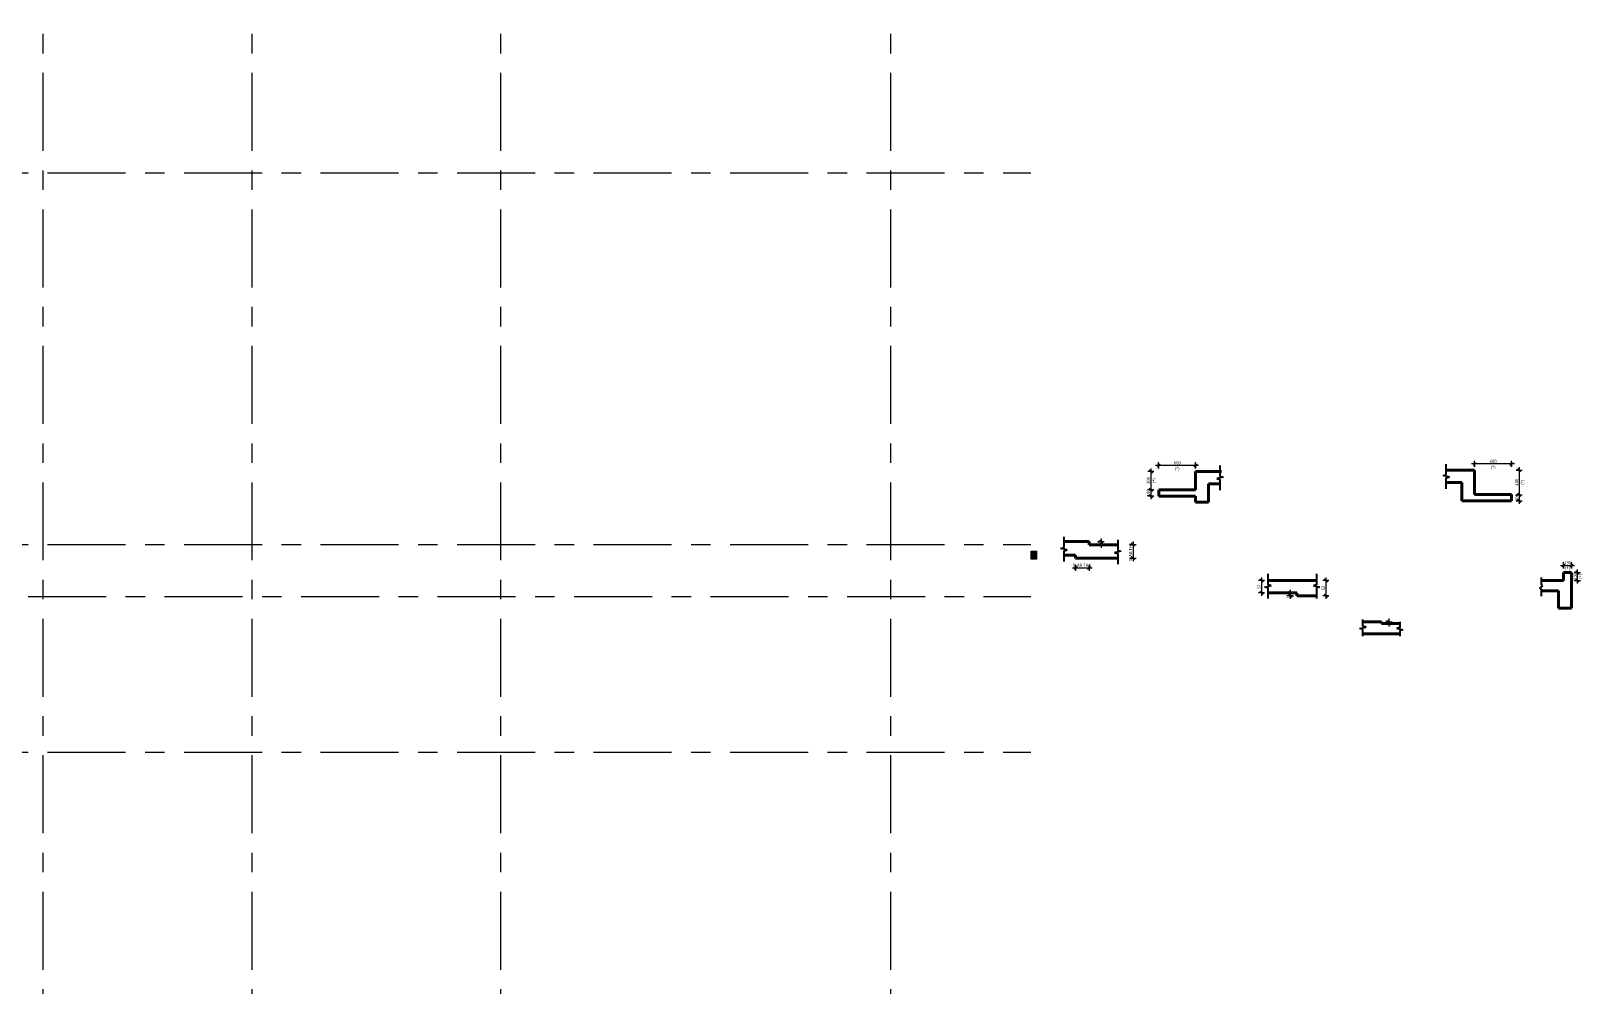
# Model space of a CAD drawing. Header units: millimetres. Extents: x 472 to 124515, y -23895 to 51792.
# Drawn here: x 99245 to 124515, y -3792 to 11745 of the extents above; entities that cross this region are included whole.
import ezdxf

# ---------------------------------------------------------------- set-up
doc = ezdxf.new("R2010")
doc.units = ezdxf.units.MM
doc.header["$LTSCALE"] = 100
doc.linetypes.add('Ligne de quadrillage', pattern=[22.225, 12.7, -3.175, 3.175, -3.175])
for name, color, linetype, lineweight in [('A-010-D_DIM', 211, 'Continuous', 5), ('A-010-D_DIM-20', 211, 'Continuous', 5), ('A-010-M_LINE', 90, 'Continuous', 5), ('A-010-M_LINE-M', 33, 'Continuous', 40), ('A-010-M_LINE-T', 151, 'Continuous', 13), ('Z-030-M_GRID', 191, 'Continuous', 5), ('Z-060-M_DETAIL', 92, 'Continuous', 5), ('Z-060-M_LINE_MEDIUM', 33, 'Continuous', 25)]:
    doc.layers.add(name, color=color, linetype=linetype, lineweight=lineweight)
doc.layers.get('Z-060-M_DETAIL').off()
doc.styles.add('Trebuchet MS_1', font='trebuc.ttf', dxfattribs={"height": 49.230769})
doc.dimstyles.new('ART-Cotes_linéaires_1', dxfattribs={"dimscale": 304.8, "dimtxt": 50, "dimasz": 0.164042, "dimexe": 0.164042, "dimexo": 0.0625, "dimgap": 0.013123, "dimtad": 1, "dimdec": 0, "dimdsep": 46, "dimtxsty": 'Trebuchet MS_1', "dimblk1": 'OBLIQUE', "dimblk2": 'OBLIQUE', "dimsah": 1, "dimcen": 0.09, "dimdle": 0.164042, "dimazin": 0, "dimtfac": 1, "dimtdec": 4, "dimtix": 1, "dimtmove": 0, "dimatfit": 3, "dimfxl": 0.164042, "dimfxlon": 1, "dimtvp": 1, "dimtolj": 1, "dimtzin": 0, "dimarcsym": 2})

# ---------------------------------------------------------------- blocks, each defined once
blk = doc.blocks.new('Detail_Items_Break_Line - Standard-1979558-SECTION 2-2 _TYPICAL_')
at = {"layer": 'Z-060-M_LINE_MEDIUM'}
for p, q in [((3450, 3319), (3500, 3331)), ((3550, 3294), (3450, 3319)), ((3500, 3331), (3500, 3506)), ((3500, 3281), (3550, 3294)), ((3500, 3106), (3500, 3281))]:
    blk.add_line(p, q, dxfattribs=at)
blk = doc.blocks.new('Detail_Items_Break_Line - Standard-1979485-SECTION 2-2 _TYPICAL_')
at = {"layer": 'Z-060-M_LINE_MEDIUM'}
for p, q in [((4374, 3460), (4374, 3285)), ((4374, 3285), (4424, 3273)), ((4424, 3273), (4324, 3248)), ((4324, 3248), (4374, 3235)), ((4374, 3235), (4374, 3060))]:
    blk.add_line(p, q, dxfattribs=at)
blk = doc.blocks.new('Detail_Items_Break_Line - Standard-545018-BMA_STR_AUVENT TYPICAL SECTION')
at = {"layer": 'Z-060-M_LINE_MEDIUM'}
for p, q in [((4294, 4668), (4294, 4493)), ((4344, 4480), (4244, 4455)), ((4244, 4455), (4294, 4443)), ((4294, 4493), (4344, 4480)), ((4294, 4443), (4294, 4268))]:
    blk.add_line(p, q, dxfattribs=at)
blk = doc.blocks.new('Detail_Items_Break_Line - Standard-1050654-BMA_STR_S200-S250')
at = {"layer": 'Z-060-M_LINE_MEDIUM'}
for p, q in [((3627, 2903), (3627, 2728)), ((3627, 2728), (3577, 2715)), ((3577, 2715), (3677, 2690)), ((3677, 2690), (3627, 2678)), ((3627, 2678), (3627, 2503))]:
    blk.add_line(p, q, dxfattribs=at)
blk = doc.blocks.new('Detail_Items_Break_Line - Standard-1173038-BMA_STR_S200-S250')
at = {"layer": 'Z-060-M_LINE_MEDIUM'}
for p, q in [((2837, 2728), (2837, 2903)), ((2787, 2690), (2887, 2715)), ((2837, 2678), (2787, 2690)), ((2887, 2715), (2837, 2728)), ((2837, 2503), (2837, 2678))]:
    blk.add_line(p, q, dxfattribs=at)
blk = doc.blocks.new('Detail_Items_Break_Line - Standard-1047560-BMA_STR_SLAB SETDOWN SECTIONS - DROP 30mm')
at = {"layer": 'Z-060-M_LINE_MEDIUM'}
for p, q in [((95956, 2033), (95906, 2020)), ((95956, 2125), (95956, 2033)), ((95906, 2020), (96006, 1995)), ((96006, 1995), (95956, 1983)), ((95956, 1983), (95956, 1887))]:
    blk.add_line(p, q, dxfattribs=at)
blk = doc.blocks.new('Detail_Items_Break_Line - Standard-1047561-BMA_STR_SLAB SETDOWN SECTIONS - DROP 30mm')
at = {"layer": 'Z-060-M_LINE_MEDIUM'}
for p, q in [((95306, 2013), (95406, 2038)), ((95356, 2050), (95356, 2161)), ((95406, 2038), (95356, 2050)), ((95356, 2000), (95306, 2013)), ((95356, 1892), (95356, 2000))]:
    blk.add_line(p, q, dxfattribs=at)
blk = doc.blocks.new('Detail_Items_Break_Line - Standard-1979558-BMA_STR_AUVENT TYPICAL SECTION 2')
at = {"layer": 'Z-060-M_LINE_MEDIUM'}
for p, q in [((3353, 4516), (3353, 4691)), ((3303, 4504), (3353, 4516)), ((3403, 4479), (3303, 4504)), ((3353, 4466), (3403, 4479)), ((3353, 4291), (3353, 4466))]:
    blk.add_line(p, q, dxfattribs=at)
blk = doc.blocks.new('M_Break Line - M_Break Line-2311581-BMA_STR_CURB130')
at = {"layer": 'Z-060-M_LINE_MEDIUM'}
for p, q in [((2856, 2729), (2856, 2844)), ((2831, 2672), (2882, 2710)), ((2856, 2653), (2831, 2672)), ((2882, 2710), (2856, 2729)), ((2856, 2539), (2856, 2653))]:
    blk.add_line(p, q, dxfattribs=at)
blk = doc.blocks.new('DIMBLOCK33-SECTION 2-2 _TYPICAL_')
at = {"layer": 'A-010-D_DIM-20', "transparency": 16777216}
for p, q in [((117139, 3380), (117239, 3380)), ((117189, 3380), (117139, 3380)), ((117189, 3430), (117189, 3110)), ((117139, 3160), (117239, 3160)), ((117189, 3160), (117139, 3160))]:
    blk.add_line(p, q, dxfattribs=at)
at = {"layer": 'A-010-D_DIM-20', "lineweight": 15, "transparency": 16777216}
for p, q in [((117189, 3380), (117164, 3405)), ((117189, 3380), (117214, 3355)), ((117189, 3160), (117164, 3185)), ((117189, 3160), (117214, 3135))]:
    blk.add_line(p, q, dxfattribs=at)
at = {"layer": 'A-010-D_DIM-20', "color": 0, "transparency": 16777216, "insert": (117122, 3114), "char_height": 49.2, "width": 374.24, "attachment_point": 1, "rotation": 90, "line_spacing_factor": 1.032839, "style": 'Trebuchet MS_1'}
blk.add_mtext('SLAB THK.', dxfattribs=at)
blk = doc.blocks.new('_Oblique')
at = {"color": 0, "linetype": 'ByBlock', "lineweight": -2}
blk.add_line((-0.5, -0.5), (0.5, 0.5), dxfattribs=at)
blk = doc.blocks.new('DIMBLOCK34-SECTION 2-2 _TYPICAL_')
at = {"layer": 'A-010-D_DIM-20', "transparency": 16777216}
for p, q in [((116253, 3051), (116253, 2951)), ((116253, 3001), (116253, 3051)), ((116473, 3051), (116473, 2951)), ((116473, 3001), (116473, 3051)), ((116203, 3001), (116523, 3001))]:
    blk.add_line(p, q, dxfattribs=at)
at = {"layer": 'A-010-D_DIM-20', "lineweight": 15, "transparency": 16777216}
for p, q in [((116253, 3001), (116228, 2976)), ((116253, 3001), (116278, 3026)), ((116473, 3001), (116448, 2976)), ((116473, 3001), (116498, 3026))]:
    blk.add_line(p, q, dxfattribs=at)
at = {"layer": 'A-010-D_DIM-20', "color": 0, "transparency": 16777216, "insert": (116207, 3068), "char_height": 49.2, "width": 374.24, "attachment_point": 1, "line_spacing_factor": 1.032839, "style": 'Trebuchet MS_1'}
blk.add_mtext('SLAB THK.', dxfattribs=at)
blk = doc.blocks.new('DIMBLOCK35-SECTION 2-2 _TYPICAL_')
at = {"layer": 'A-010-D_DIM-20', "transparency": 16777216}
for p, q in [((116621, 3430), (116721, 3430)), ((116671, 3430), (116621, 3430)), ((116721, 3380), (116621, 3380)), ((116671, 3480), (116671, 3330)), ((116671, 3380), (116721, 3380))]:
    blk.add_line(p, q, dxfattribs=at)
at = {"layer": 'A-010-D_DIM-20', "lineweight": 15, "transparency": 16777216}
for p, q in [((116671, 3430), (116646, 3455)), ((116671, 3380), (116646, 3405)), ((116671, 3430), (116696, 3405)), ((116671, 3380), (116696, 3355))]:
    blk.add_line(p, q, dxfattribs=at)
at = {"layer": 'A-010-D_DIM-20', "color": 0, "transparency": 16777216, "insert": (116605, 3369), "char_height": 49.2, "width": 85.42, "attachment_point": 1, "rotation": 90, "line_spacing_factor": 1.032839, "style": 'Trebuchet MS_1'}
blk.add_mtext('50', dxfattribs=at)
blk = doc.blocks.new('DIMBLOCK36-BMA_STR_AUVENT TYPICAL SECTION')
at = {"layer": 'A-010-D_DIM-20', "transparency": 16777216}
for p, q in [((117529, 4571), (117429, 4571)), ((117479, 4621), (117479, 4271)), ((117479, 4571), (117529, 4571)), ((117529, 4271), (117429, 4271)), ((117479, 4271), (117529, 4271))]:
    blk.add_line(p, q, dxfattribs=at)
at = {"layer": 'A-010-D_DIM-20', "lineweight": 15, "transparency": 16777216}
for p, q in [((117479, 4571), (117454, 4596)), ((117479, 4571), (117504, 4546)), ((117479, 4271), (117454, 4296)), ((117479, 4271), (117504, 4246))]:
    blk.add_line(p, q, dxfattribs=at)
at = {"layer": 'A-010-D_DIM-20', "color": 0, "transparency": 16777216, "char_height": 49.2, "attachment_point": 1, "rotation": 90, "line_spacing_factor": 1.032839, "style": 'Trebuchet MS_1'}
for s, insert, width in [('300', (117413, 4368), 128.14), ('(*)', (117505, 4384), 88.47)]:
    blk.add_mtext(s, dxfattribs=dict(at, insert=insert, width=width))
blk = doc.blocks.new('DIMBLOCK37-BMA_STR_AUVENT TYPICAL SECTION')
at = {"layer": 'A-010-D_DIM-20', "lineweight": 15, "transparency": 16777216}
for p, q in [((117479, 4271), (117454, 4296)), ((117479, 4171), (117454, 4196)), ((117479, 4271), (117504, 4246)), ((117479, 4171), (117504, 4146))]:
    blk.add_line(p, q, dxfattribs=at)
at = {"layer": 'A-010-D_DIM-20', "transparency": 16777216}
for p, q in [((117529, 4271), (117429, 4271)), ((117529, 4171), (117429, 4171)), ((117479, 4271), (117479, 4121)), ((117479, 4271), (117529, 4271)), ((117479, 4171), (117529, 4171))]:
    blk.add_line(p, q, dxfattribs=at)
at = {"layer": 'A-010-D_DIM-20', "color": 0, "transparency": 16777216, "insert": (117413, 4168), "char_height": 49.2, "width": 128.14, "attachment_point": 1, "rotation": 90, "line_spacing_factor": 1.032839, "style": 'Trebuchet MS_1'}
blk.add_mtext('100', dxfattribs=at)
blk = doc.blocks.new('DIMBLOCK38-BMA_STR_AUVENT TYPICAL SECTION')
at = {"layer": 'A-010-D_DIM-20', "transparency": 16777216}
for p, q in [((117556, 4672), (118256, 4672)), ((117606, 4622), (117606, 4722)), ((117606, 4672), (117606, 4622)), ((118206, 4622), (118206, 4722)), ((118206, 4672), (118206, 4622))]:
    blk.add_line(p, q, dxfattribs=at)
at = {"layer": 'A-010-D_DIM-20', "lineweight": 15, "transparency": 16777216}
for p, q in [((117606, 4672), (117581, 4647)), ((117606, 4672), (117631, 4697)), ((118206, 4672), (118181, 4647)), ((118206, 4672), (118231, 4697))]:
    blk.add_line(p, q, dxfattribs=at)
at = {"layer": 'A-010-D_DIM-20', "color": 0, "transparency": 16777216, "char_height": 49.2, "attachment_point": 1, "line_spacing_factor": 1.032839, "style": 'Trebuchet MS_1'}
for s, insert, width in [('600', (117853, 4739), 128.14), ('(*)', (117869, 4646), 88.47)]:
    blk.add_mtext(s, dxfattribs=dict(at, insert=insert, width=width))
blk = doc.blocks.new('DIMBLOCK39-BMA_STR_S200-S250')
at = {"layer": 'A-010-D_DIM-20', "transparency": 16777216}
for p, q in [((119330, 2796), (119230, 2796)), ((119280, 2846), (119280, 2546)), ((119280, 2796), (119330, 2796)), ((119330, 2596), (119230, 2596)), ((119280, 2596), (119330, 2596))]:
    blk.add_line(p, q, dxfattribs=at)
at = {"layer": 'A-010-D_DIM-20', "lineweight": 15, "transparency": 16777216}
for p, q in [((119280, 2796), (119255, 2821)), ((119280, 2796), (119305, 2771)), ((119280, 2596), (119255, 2621)), ((119280, 2596), (119305, 2571))]:
    blk.add_line(p, q, dxfattribs=at)
at = {"layer": 'A-010-D_DIM-20', "color": 0, "transparency": 16777216, "insert": (119213, 2662), "char_height": 49.2, "width": 81.36, "attachment_point": 1, "rotation": 90, "line_spacing_factor": 1.032839, "style": 'Trebuchet MS_1'}
blk.add_mtext('S1', dxfattribs=at)
blk = doc.blocks.new('DIMBLOCK40-BMA_STR_S200-S250')
at = {"layer": 'A-010-D_DIM-20', "transparency": 16777216}
for p, q in [((120378, 2796), (120278, 2796)), ((120328, 2846), (120328, 2496)), ((120328, 2796), (120378, 2796)), ((120378, 2546), (120278, 2546)), ((120328, 2546), (120378, 2546))]:
    blk.add_line(p, q, dxfattribs=at)
at = {"layer": 'A-010-D_DIM-20', "lineweight": 15, "transparency": 16777216}
for p, q in [((120328, 2796), (120303, 2821)), ((120328, 2796), (120353, 2771)), ((120328, 2546), (120303, 2571)), ((120328, 2546), (120353, 2521))]:
    blk.add_line(p, q, dxfattribs=at)
at = {"layer": 'A-010-D_DIM-20', "color": 0, "transparency": 16777216, "insert": (120261, 2637), "char_height": 49.2, "width": 81.36, "attachment_point": 1, "rotation": 90, "line_spacing_factor": 1.032839, "style": 'Trebuchet MS_1'}
blk.add_mtext('S2', dxfattribs=at)
blk = doc.blocks.new('DIMBLOCK41-BMA_STR_S200-S250')
at = {"layer": 'A-010-D_DIM-20', "transparency": 16777216}
for p, q in [((119701, 2596), (119801, 2596)), ((119751, 2596), (119701, 2596)), ((119801, 2546), (119701, 2546)), ((119751, 2496), (119751, 2646)), ((119751, 2546), (119801, 2546))]:
    blk.add_line(p, q, dxfattribs=at)
at = {"layer": 'A-010-D_DIM-20', "lineweight": 15, "transparency": 16777216}
for p, q in [((119751, 2596), (119726, 2621)), ((119751, 2546), (119726, 2571)), ((119751, 2596), (119776, 2571)), ((119751, 2546), (119776, 2521))]:
    blk.add_line(p, q, dxfattribs=at)
at = {"layer": 'A-010-D_DIM-20', "color": 0, "transparency": 16777216, "insert": (119684, 2513), "char_height": 49.2, "width": 139.32, "attachment_point": 1, "rotation": 90, "line_spacing_factor": 1.032839, "style": 'Trebuchet MS_1'}
blk.add_mtext('DAL', dxfattribs=at)
blk = doc.blocks.new('DIMBLOCK42-BMA_STR_SLAB SETDOWN SECTIONS - DROP 30mm')
at = {"layer": 'A-010-D_DIM-20', "transparency": 16777216}
for p, q in [((121310, 2125), (121410, 2125)), ((121360, 2125), (121310, 2125)), ((121310, 2095), (121410, 2095)), ((121360, 2095), (121310, 2095)), ((121360, 2045), (121360, 2175))]:
    blk.add_line(p, q, dxfattribs=at)
at = {"layer": 'A-010-D_DIM-20', "lineweight": 15, "transparency": 16777216}
for p, q in [((121360, 2125), (121335, 2150)), ((121360, 2095), (121335, 2120)), ((121360, 2125), (121385, 2100)), ((121360, 2095), (121385, 2070))]:
    blk.add_line(p, q, dxfattribs=at)
at = {"layer": 'A-010-D_DIM-20', "color": 0, "transparency": 16777216, "insert": (121293, 2074), "char_height": 49.2, "width": 85.42, "attachment_point": 1, "rotation": 90, "line_spacing_factor": 1.032839, "style": 'Trebuchet MS_1'}
blk.add_mtext('30', dxfattribs=at)
blk = doc.blocks.new('DIMBLOCK43-BMA_STR_AUVENT TYPICAL SECTION 2')
at = {"layer": 'A-010-D_DIM-20', "transparency": 16777216}
for p, q in [((123427, 4594), (123527, 4594)), ((123477, 4594), (123427, 4594)), ((123477, 4644), (123477, 4194)), ((123427, 4194), (123527, 4194)), ((123477, 4194), (123427, 4194))]:
    blk.add_line(p, q, dxfattribs=at)
at = {"layer": 'A-010-D_DIM-20', "lineweight": 15, "transparency": 16777216}
for p, q in [((123477, 4594), (123452, 4619)), ((123477, 4594), (123502, 4569)), ((123477, 4194), (123452, 4219)), ((123477, 4194), (123502, 4169))]:
    blk.add_line(p, q, dxfattribs=at)
at = {"layer": 'A-010-D_DIM-20', "color": 0, "transparency": 16777216, "char_height": 49.2, "attachment_point": 1, "rotation": 90, "line_spacing_factor": 1.032839, "style": 'Trebuchet MS_1'}
for s, insert, width in [('400', (123411, 4341), 128.14), ('(*)', (123503, 4357), 88.47)]:
    blk.add_mtext(s, dxfattribs=dict(at, insert=insert, width=width))
blk = doc.blocks.new('DIMBLOCK44-BMA_STR_AUVENT TYPICAL SECTION 2')
at = {"layer": 'A-010-D_DIM-20', "transparency": 16777216}
for p, q in [((123427, 4194), (123527, 4194)), ((123477, 4194), (123427, 4194)), ((123427, 4094), (123527, 4094)), ((123477, 4094), (123427, 4094)), ((123477, 4194), (123477, 4044))]:
    blk.add_line(p, q, dxfattribs=at)
at = {"layer": 'A-010-D_DIM-20', "lineweight": 15, "transparency": 16777216}
for p, q in [((123477, 4194), (123452, 4219)), ((123477, 4094), (123452, 4119)), ((123477, 4194), (123502, 4169)), ((123477, 4094), (123502, 4069))]:
    blk.add_line(p, q, dxfattribs=at)
at = {"layer": 'A-010-D_DIM-20', "color": 0, "transparency": 16777216, "insert": (123411, 4091), "char_height": 49.2, "width": 128.14, "attachment_point": 1, "rotation": 90, "line_spacing_factor": 1.032839, "style": 'Trebuchet MS_1'}
blk.add_mtext('100', dxfattribs=at)
blk = doc.blocks.new('DIMBLOCK45-BMA_STR_AUVENT TYPICAL SECTION 2')
at = {"layer": 'A-010-D_DIM-20', "transparency": 16777216}
for p, q in [((123401, 4695), (122701, 4695)), ((122751, 4645), (122751, 4745)), ((122751, 4695), (122751, 4645)), ((123351, 4645), (123351, 4745)), ((123351, 4695), (123351, 4645))]:
    blk.add_line(p, q, dxfattribs=at)
at = {"layer": 'A-010-D_DIM-20', "lineweight": 15, "transparency": 16777216}
for p, q in [((122751, 4695), (122726, 4670)), ((122751, 4695), (122776, 4720)), ((123351, 4695), (123326, 4670)), ((123351, 4695), (123376, 4720))]:
    blk.add_line(p, q, dxfattribs=at)
at = {"layer": 'A-010-D_DIM-20', "color": 0, "transparency": 16777216, "char_height": 49.2, "attachment_point": 1, "line_spacing_factor": 1.032839, "style": 'Trebuchet MS_1'}
for s, insert, width in [('600', (122997, 4762), 128.14), ('(*)', (123014, 4669), 88.47)]:
    blk.add_mtext(s, dxfattribs=dict(at, insert=insert, width=width))
blk = doc.blocks.new('DIMBLOCK46-BMA_STR_CURB130')
at = {"layer": 'A-010-D_DIM-20', "transparency": 16777216}
for p, q in [((124374, 2926), (124474, 2926)), ((124424, 2926), (124374, 2926)), ((124374, 2796), (124474, 2796)), ((124424, 2796), (124374, 2796)), ((124424, 2746), (124424, 2976))]:
    blk.add_line(p, q, dxfattribs=at)
at = {"layer": 'A-010-D_DIM-20', "lineweight": 15, "transparency": 16777216}
for p, q in [((124424, 2926), (124399, 2951)), ((124424, 2796), (124399, 2821)), ((124424, 2926), (124449, 2901)), ((124424, 2796), (124449, 2771))]:
    blk.add_line(p, q, dxfattribs=at)
at = {"layer": 'A-010-D_DIM-20', "color": 0, "transparency": 16777216, "char_height": 49.2, "attachment_point": 1, "rotation": 90, "line_spacing_factor": 1.032839, "style": 'Trebuchet MS_1'}
for s, insert, width in [('130', (124358, 2808), 128.14), ('(*)', (124450, 2825), 88.47)]:
    blk.add_mtext(s, dxfattribs=dict(at, insert=insert, width=width))
blk = doc.blocks.new('DIMBLOCK47-BMA_STR_CURB130')
at = {"layer": 'A-010-D_DIM-20', "transparency": 16777216}
for p, q in [((124148, 3043), (124378, 3043)), ((124198, 2993), (124198, 3093)), ((124198, 3043), (124198, 2993)), ((124328, 2993), (124328, 3093)), ((124328, 3043), (124328, 2993))]:
    blk.add_line(p, q, dxfattribs=at)
at = {"layer": 'A-010-D_DIM-20', "lineweight": 15, "transparency": 16777216}
for p, q in [((124198, 3043), (124173, 3018)), ((124198, 3043), (124223, 3068)), ((124328, 3043), (124303, 3018)), ((124328, 3043), (124353, 3068))]:
    blk.add_line(p, q, dxfattribs=at)
at = {"layer": 'A-010-D_DIM-20', "color": 0, "transparency": 16777216, "char_height": 49.2, "attachment_point": 1, "line_spacing_factor": 1.032839, "style": 'Trebuchet MS_1'}
for s, insert, width in [('130', (124210, 3110), 128.14), ('(*)', (124226, 3017), 88.47)]:
    blk.add_mtext(s, dxfattribs=dict(at, insert=insert, width=width))
blk = doc.blocks.new('4F')
at = {"layer": 'Z-030-M_GRID', "linetype": 'Ligne de quadrillage'}
for p, q in [((99438.6, 35509.7), (99438.6, -20339.6)), ((102838.6, 35509.7), (102838.6, -22244.6)), ((106888.6, 35509.7), (106888.6, -22244.6)), ((113238.6, 35509.7), (113238.6, -22244.6)), ((12837, 9435), (115521.9, 9435)), ((12837, 3385), (115521.9, 3385)), ((14742, 2535), (115521.9, 2535)), ((12837, 0), (115521.9, 0))]:
    blk.add_line(p, q, dxfattribs=at)

msp = doc.modelspace()

# ---------------------------------------------------------------- linework, layer by layer
at = {"layer": 'A-010-M_LINE'}
for p, q in [((115530.5, 3271.9), (115617, 3271.9)), ((115530.5, 3141.4), (115530.5, 3271.9)), ((115530.5, 3264.4), (115617, 3264.4)), ((115530.5, 3258.9), (115617, 3258.9)), ((115530.5, 3253.4), (115617, 3253.4)), ((115530.5, 3247.9), (115617, 3247.9)), ((115530.5, 3242.4), (115617, 3242.4)), ((115530.5, 3236.9), (115617, 3236.9)), ((115530.5, 3231.4), (115617, 3231.4)), ((115530.5, 3225.9), (115617, 3225.9)), ((115530.5, 3220.4), (115617, 3220.4)), ((115617, 3214.9), (115530.5, 3214.9)), ((115617, 3208.4), (115530.5, 3208.4)), ((115617, 3201.9), (115530.5, 3201.9)), ((115617, 3196.4), (115530.5, 3196.4)), ((115617, 3190.9), (115530.5, 3190.9)), ((115617, 3185.4), (115530.5, 3185.4)), ((115617, 3179.9), (115530.5, 3179.9)), ((115617, 3174.4), (115530.5, 3174.4)), ((115617, 3168.9), (115530.5, 3168.9)), ((115617, 3163.4), (115530.5, 3163.4)), ((115617, 3157.9), (115530.5, 3157.9)), ((115617, 3152.4), (115530.5, 3152.4)), ((115617, 3146.9), (115530.5, 3146.9)), ((115617, 3141.4), (115530.5, 3141.4)), ((115589, 3264.4), (115589, 3141.4)), ((115617, 3271.9), (115617, 3141.4)), ((124198.1, 2796.4), (123838.1, 2796.4)), ((124328.1, 2926.4), (124198.1, 2926.4)), ((124198.1, 2926.4), (124198.1, 2796.4)), ((124328.1, 2821.4), (124328.1, 2926.4)), ((124328.1, 2346.4), (124328.1, 2821.4)), ((119337.9, 2690.3), (119337.9, 2689.7)), ((123838.1, 2626.4), (124118.1, 2626.4)), ((124118.1, 2626.4), (124118.1, 2346.4)), ((124118.1, 2346.4), (124328.1, 2346.4))]:
    msp.add_line(p, q, dxfattribs=at)
at = {"layer": 'A-010-M_LINE-M'}
for p, q in [((118206.1, 4571.1), (118206.1, 4271.1)), ((118604.1, 4571.1), (118206.1, 4571.1)), ((118329.9, 4571.1), (118629.9, 4571.1)), ((122750.7, 4594.2), (122290.5, 4594.2)), ((122340.5, 4594.2), (122640.5, 4594.2)), ((122750.7, 4194.2), (122750.7, 4594.2)), ((118416.1, 4071.1), (118416.1, 4371.1)), ((118416.1, 4371.1), (118604.1, 4371.1)), ((122290.5, 4394.2), (122540.7, 4394.2)), ((122540.7, 4394.2), (122540.7, 4094.2)), ((118206.1, 4271.1), (117606.1, 4271.1)), ((117606.1, 4271.1), (117606.1, 4171.1)), ((117606.1, 4171.1), (118206.1, 4171.1)), ((118206.1, 4171.1), (118206.1, 4071.1)), ((118206.1, 4071.1), (118416.1, 4071.1)), ((122540.7, 4094.2), (122750.7, 4094.2)), ((123350.7, 4194.2), (122750.7, 4194.2)), ((122750.7, 4094.2), (123350.7, 4094.2)), ((123350.7, 4094.2), (123350.7, 4194.2)), ((116472.5, 3429.5), (116064.5, 3429.5)), ((116472.5, 3379.5), (116472.5, 3429.5)), ((116938.9, 3379.5), (116472.5, 3379.5)), ((116064.5, 3209.5), (116252.5, 3209.5)), ((116252.5, 3209.5), (116252.5, 3159.5)), ((116252.5, 3159.5), (116938.9, 3159.5)), ((120176.6, 2796.4), (119386.6, 2796.4)), ((123838.1, 2796.4), (124198.1, 2796.4)), ((124198.1, 2796.4), (124198.1, 2926.4)), ((124198.1, 2926.4), (124328.1, 2926.4)), ((124328.1, 2926.4), (124328.1, 2346.4)), ((119386.6, 2596.4), (119857.9, 2596.4)), ((119857.9, 2596.4), (119857.9, 2546.4)), ((119857.9, 2546.4), (120176.6, 2546.4)), ((124118.1, 2626.4), (123838.1, 2626.4)), ((124118.1, 2346.4), (124118.1, 2626.4)), ((124328.1, 2346.4), (124118.1, 2346.4)), ((120932.9, 2124.7), (121232.9, 2124.7)), ((121232.9, 2124.7), (121232.9, 2094.7)), ((121232.9, 2094.7), (121532.9, 2094.7)), ((120932.9, 1924.7), (121532.9, 1924.7))]:
    msp.add_line(p, q, dxfattribs=at)
at = {"layer": 'A-010-M_LINE-T'}
for p, q in [((121232.9, 2124.7), (120932.9, 2124.7)), ((121232.9, 2094.7), (121232.9, 2124.7)), ((121532.9, 2094.7), (121232.9, 2094.7)), ((120932.9, 1924.7), (121532.9, 1924.7))]:
    msp.add_line(p, q, dxfattribs=at)

# ---------------------------------------------------------------- block references
at = {"layer": 'Z-060-M_DETAIL'}
for name, p in [('Detail_Items_Break_Line - Standard-545018-BMA_STR_AUVENT TYPICAL SECTION', (114310.3, 0)), ('Detail_Items_Break_Line - Standard-1979558-BMA_STR_AUVENT TYPICAL SECTION 2', (118937.1, 0)), ('Detail_Items_Break_Line - Standard-1979558-SECTION 2-2 _TYPICAL_', (112564.7, 0)), ('Detail_Items_Break_Line - Standard-1979485-SECTION 2-2 _TYPICAL_', (112564.7, 0)), ('Detail_Items_Break_Line - Standard-1173038-BMA_STR_S200-S250', (116549.5, 0)), ('Detail_Items_Break_Line - Standard-1050654-BMA_STR_S200-S250', (116549.5, 0)), ('M_Break Line - M_Break Line-2311581-BMA_STR_CURB130', (120981.7, 0)), ('Detail_Items_Break_Line - Standard-1047561-BMA_STR_SLAB SETDOWN SECTIONS - DROP 30mm', (25576.7, 0)), ('Detail_Items_Break_Line - Standard-1047560-BMA_STR_SLAB SETDOWN SECTIONS - DROP 30mm', (25576.7, 0))]:
    msp.add_blockref(name, p, dxfattribs=at)

# ---------------------------------------------------------------- dimensions: what is measured, and where the dimension line sits
at = {"layer": 'A-010-D_DIM'}
for base, p1, p2, text, override, picture, middle in [((117479.4, 4271.1), (117529.4, 4571.1), (117529.4, 4271.1), '<>\\X(*)', {"dimpost": '<>', "dimfxl": 300}, 'DIMBLOCK36-BMA_STR_AUVENT TYPICAL SECTION', (117479.4, 4421.1)), ((123477.5, 4194.2), (123427.5, 4594.2), (123427.5, 4194.2), '<>\\X(*)', {"dimpost": '<>', "dimfxl": 400}, 'DIMBLOCK43-BMA_STR_AUVENT TYPICAL SECTION 2', (123477.5, 4394.2)), ((117189.3, 3159.5), (117139.3, 3379.5), (117139.3, 3159.5), 'SLAB THK.', {"dimpost": '<>', "dimfxl": 220}, 'DIMBLOCK33-SECTION 2-2 _TYPICAL_', (117160.1, 3269.5)), ((119280.1, 2596.4), (119330.1, 2796.4), (119330.1, 2596.4), 'S1', {"dimpost": '<>', "dimfxl": 200}, 'DIMBLOCK39-BMA_STR_S200-S250', (119251, 2696.4)), ((120327.9, 2546.4), (120377.9, 2796.4), (120377.9, 2546.4), 'S2', {"dimpost": '<>', "dimfxl": 250}, 'DIMBLOCK40-BMA_STR_S200-S250', (120298.8, 2671.4)), ((124424.3, 2926.4), (124374.3, 2796.4), (124374.3, 2926.4), '<>\\X(*)', {"dimpost": '<>', "dimfxl": 130}, 'DIMBLOCK46-BMA_STR_CURB130', (124424.3, 2861.4)), ((119750.5, 2596.4), (119800.5, 2546.4), (119700.5, 2596.4), 'DAL', {"dimpost": '<>', "dimfxl": 111.803399}, 'DIMBLOCK41-BMA_STR_S200-S250', (119721.9, 2571.4))]:
    dim = msp.add_linear_dim(base=base, p1=p1, p2=p2, angle=90, text=text, dimstyle='ART-Cotes_linéaires_1', override=override, dxfattribs=at)
    dim.commit()
    dim.dimension.update_dxf_attribs({"geometry": picture, "text_midpoint": middle})
for base, p1, p2, text, override, picture, middle in [((118206.1, 4672.2), (117606.1, 4622.2), (118206.1, 4622.2), '<>\\X(*)', {"dimpost": '<>', "dimfxl": 600}, 'DIMBLOCK38-BMA_STR_AUVENT TYPICAL SECTION', (117906.1, 4672.2)), ((122750.7, 4695.2), (123350.7, 4645.2), (122750.7, 4645.2), '<>\\X(*)', {"dimpost": '<>', "dimfxl": 600}, 'DIMBLOCK45-BMA_STR_AUVENT TYPICAL SECTION 2', (123050.7, 4695.2)), ((116472.5, 3000.8), (116252.5, 3050.8), (116472.5, 3050.8), 'SLAB THK.', {"dimpost": '<>', "dimfxl": 220}, 'DIMBLOCK34-SECTION 2-2 _TYPICAL_', (116362.5, 3029.9)), ((124328.1, 3043.1), (124198.1, 2993.1), (124328.1, 2993.1), '<>\\X(*)', {"dimpost": '<>', "dimfxl": 130}, 'DIMBLOCK47-BMA_STR_CURB130', (124263.1, 3043.1))]:
    dim = msp.add_linear_dim(base=base, p1=p1, p2=p2, text=text, dimstyle='ART-Cotes_linéaires_1', override=override, dxfattribs=at)
    dim.commit()
    dim.dimension.update_dxf_attribs({"geometry": picture, "text_midpoint": middle})
for base, p1, p2, override, picture, middle in [((117479.4, 4171.1), (117529.4, 4271.1), (117529.4, 4171.1), {"dimpost": '<>', "dimfxl": 100}, 'DIMBLOCK37-BMA_STR_AUVENT TYPICAL SECTION', (117450.3, 4221.1)), ((123477.5, 4094.2), (123427.5, 4194.2), (123427.5, 4094.2), {"dimpost": '<>', "dimfxl": 100}, 'DIMBLOCK44-BMA_STR_AUVENT TYPICAL SECTION 2', (123448.4, 4144.2)), ((116671.4, 3379.5), (116621.4, 3429.5), (116721.4, 3379.5), {"dimpost": '<>', "dimfxl": 111.803399}, 'DIMBLOCK35-SECTION 2-2 _TYPICAL_', (116642.3, 3404.5)), ((121359.7, 2124.7), (121309.7, 2094.7), (121309.7, 2124.7), {"dimpost": '<>', "dimfxl": 30}, 'DIMBLOCK42-BMA_STR_SLAB SETDOWN SECTIONS - DROP 30mm', (121330.6, 2109.7))]:
    dim = msp.add_linear_dim(base=base, p1=p1, p2=p2, angle=90, dimstyle='ART-Cotes_linéaires_1', override=override, dxfattribs=at)
    dim.commit()
    dim.dimension.update_dxf_attribs({"geometry": picture, "text_midpoint": middle})

# ---------------------------------------------------------------- next in the draw order: block references
msp.add_blockref('4F', (0, 0))

doc.saveas('drawing.dxf')
